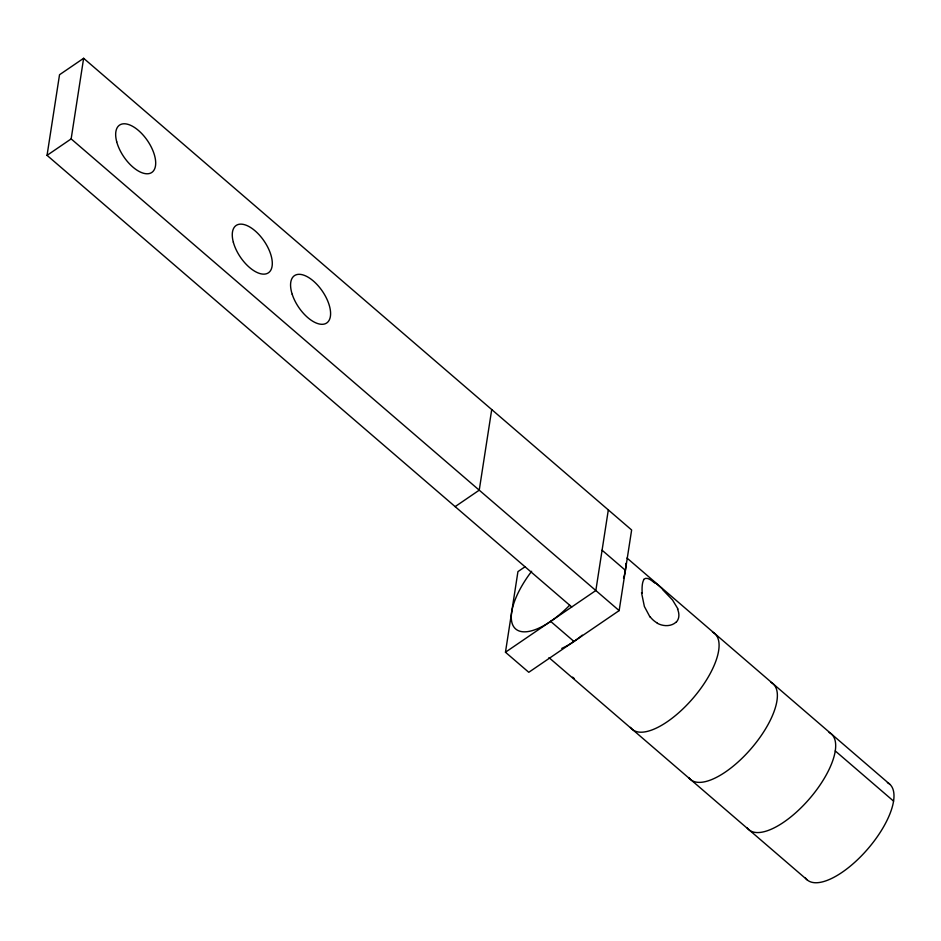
<?xml version="1.0" encoding="UTF-8"?>
<svg xmlns="http://www.w3.org/2000/svg" width="941" height="941" viewBox="0 0 941 941"><rect width="100%" height="100%" fill="white"/><g stroke="black" fill="none" stroke-linecap="round" stroke-linejoin="round"><path stroke-width="1.41" d="M571.74 606.98L47.05 155.359L59.53 74.739L83.631 58.295L631.634 529.983L619.154 610.603L528.783 672.297L505.458 652.231L517.938 571.622L525.078 566.741M47.05 155.359L71.151 138.903L83.631 58.295M491.72 409.558L479.24 490.167L455.138 506.623M608.321 509.916L595.841 590.525L505.458 652.231M643.573 579.374C647.408 576.115 652.019 581.15 655.159 583.197M675.944 622.272C670.862 626.788 662.982 626.4 657.3 623.26M574.363 678.614L572.575 677.144M627 558.048L889.621 784.1M602.075 550.214L625.4 570.293M835.267 750.942L893.574 801.12M71.151 138.903L619.154 610.603M550.65 621.378L573.963 641.444M548.968 657.618L807.143 879.847M662.523 589.537L672.556 600.029L677.99 609.003M649.937 616.92L644.373 606.475L641.515 592.642M625.777 563.471A63.188 25.772 -49.3 0 1 623.507 578.139M582.291 635.163A63.188 25.772 -49.3 0 1 561.777 648.384M569.681 605.228A63.188 25.772 -49.3 0 1 515.527 628.835A63.188 25.772 -49.3 0 1 531.653 571.281M712.502 632.081A63.188 25.772 -49.3 0 1 693.011 698.257A63.188 25.772 -49.3 0 1 630.482 727.346M770.797 682.26A63.188 25.772 -49.3 0 1 751.306 748.436A63.188 25.772 -49.3 0 1 688.777 777.525M829.092 732.439A63.188 25.772 -49.3 0 1 809.613 798.615A63.188 25.772 -49.3 0 1 747.072 827.704M887.398 782.618A63.188 25.772 -49.3 0 1 867.908 848.806A63.188 25.772 -49.3 0 1 805.378 877.894M642.221 593.383A25.289 7.469 77.3 0 1 643.738 579.879M654.36 582.091A24.548 3.564 44.7 0 1 662.382 588.925M677.508 608.956A25.289 15.221 32.7 0 1 676.05 622.354M657.347 623.083A24.548 18.867 72.9 0 1 650.078 616.755M292.192 294.262A28.642 14.327 55.7 0 0 326.621 323.045A28.642 14.327 55.7 0 0 312.941 280.641A28.642 14.327 55.7 0 0 292.192 294.262M116.719 141.797A28.642 14.327 55.7 0 0 150.736 173.05A28.642 14.327 55.7 0 0 139.609 131.481A28.642 14.327 55.7 0 0 116.719 141.797M233.321 242.155A28.642 14.327 55.7 0 0 267.326 273.419A28.642 14.327 55.7 0 0 256.211 231.839A28.642 14.327 55.7 0 0 233.321 242.155"/></g></svg>
